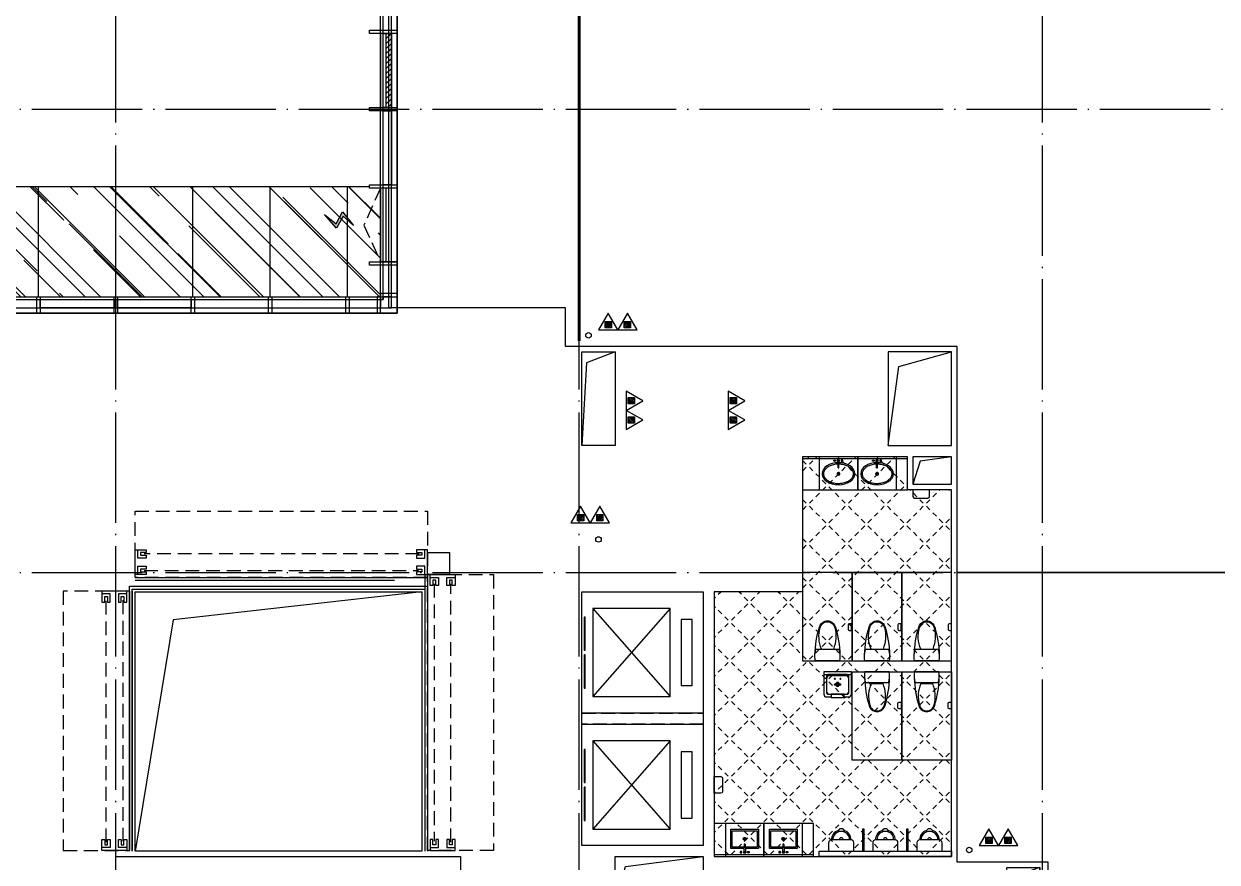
# Model space of a CAD drawing. Extents: x -292644 to 263613, y -713695 to 491457.
# Drawn here: x 15135 to 36764, y 70950 to 86146 of the extents above; entities that cross this region are included whole.
import ezdxf
from ezdxf.xclip import XClip

# ---------------------------------------------------------------- set-up
doc = ezdxf.new("R2010")
doc.units = 0
doc.header["$LTSCALE"] = 1000
doc.header["$MEASUREMENT"] = 0
for name, pattern in [('10#楼幕墙$0$DASH', [0.35, 0.25, -0.1]), ('104-10 轴网$0$DOTE', [2.4200000000000004, 2, -0.2, 0.02, -0.2]), ('X-104 8#10#平面_t3$0$109-34 轴网$0$L1$0$$AUDIT_BAD_LTYPE1', [0]), ('X-104 8#10#平面_t3$0$CACHE', [0.375, 0.25, -0.125]), ('X-104 8#10#平面_t3$0$DASH', [0.35, 0.25, -0.1])]:
    doc.linetypes.add(name, pattern=pattern)
doc.layers.get('0').update_dxf_attribs({"linetype": 'CONTINUOUS'})
doc.layers.get('Defpoints').update_dxf_attribs({"linetype": 'CONTINUOUS'})
for name, color, linetype in [('10#楼幕墙$0$04-电动窗', 1, 'CONTINUOUS'), ('10#楼幕墙$0$A-C_玻璃幕墙', 140, 'CONTINUOUS'), ('10#楼幕墙$0$A-TECH_结构', 21, 'CONTINUOUS'), ('104-10 轴网$0$A_AXIS-轴线', 36, '104-10 轴网$0$DOTE'), ('X-104 8#10#平面_t3$0$A-C_玻璃幕墙', 140, 'CONTINUOUS'), ('X-104 8#10#平面_t3$0$A-E_栏杆', 232, 'CONTINUOUS'), ('X-104 8#10#平面_t3$0$A-E_电梯', 171, 'CONTINUOUS'), ('X-104 8#10#平面_t3$0$A-FC', 242, 'X-104 8#10#平面_t3$0$CACHE'), ('X-104 8#10#平面_t3$0$A-I_卫-洁具', 241, 'CONTINUOUS'), ('X-104 8#10#平面_t3$0$A-O_分水线', 127, 'CONTINUOUS'), ('X-104 8#10#平面_t3$0$A-SUR_看线', 231, 'CONTINUOUS'), ('X-104 8#10#平面_t3$0$A-TECH_结构', 21, 'CONTINUOUS'), ('X-104 8#10#平面_t3$0$EH_玻璃', 156, 'CONTINUOUS'), ('X-104 8#10#平面_t3$0$水-消火栓', 41, 'CONTINUOUS')]:
    doc.layers.add(name, color=color, linetype=linetype)
doc.layers.add('X-104 8#10#平面_t3$0$000套内', color=226, linetype='CONTINUOUS', lineweight=30, plot=False)
doc.layers.add('X-104 8#10#平面_t3$0$04-不打印_辅助线', color=165, linetype='CONTINUOUS', plot=False)
doc.layers.get('X-104 8#10#平面_t3$0$A-O_分水线').off()

# ---------------------------------------------------------------- blocks, each defined once
blk = doc.blocks.new('104-10 轴网')
at = {"layer": '104-10 轴网$0$A_AXIS-轴线', "linetype": '104-10 轴网$0$DOTE'}
for p, q in [((16799.99999999992, -6500.000000000015), (16800.00000000021, 40100.00000000004)), ((25199.99999999992, -6500.000000000015), (25200.00000000021, 40100.00000000004)), ((33599.99999999995, -6500.000000000015), (33600.00000000021, 40100.00000000004)), ((-6500.000000000022, 25199.99999999999), (48500.00000000018, 25200.00000000004)), ((-6500.000000000022, 16799.99999999999), (48500.00000000018, 16800.00000000004))]:
    blk.add_line(p, q, dxfattribs=at)
blk = doc.blocks.new('A-电梯2222')
for p, q in [((-599.9999999888532, 1800.000000028485), (-599.9999999888532, 2000.000000028485)), ((-599.9999999888532, 2000.000000028485), (599.999999990192, 2000.000000027969)), ((599.999999990192, 2000.000000027969), (599.999999990192, 1800.000000028027)), ((599.999999990192, 1800.000000028027), (-599.9999999888532, 1800.000000028485)), ((-800.0000000021246, 200.0000000191649), (-800.0000000016589, 1600.000000013759)), ((-800.0000000016589, 1600.000000013759), (800.0000000027649, 1600.000000013068)), ((800.0000000027649, 1600.000000013068), (-800.0000000021246, 200.0000000191649)), ((800.0000000021828, 200.0000000184664), (-800.0000000016589, 1600.000000013759)), ((800.0000000027649, 1600.000000013068), (800.0000000021828, 200.0000000184664)), ((800.0000000021828, 200.0000000184664), (-800.0000000021246, 200.0000000191649))]:
    blk.add_line(p, q)
for points in [[(-1100, 0), (1100, 0), (1100, 2200.000000000007), (-1100, 2200.000000000007)], [(-643.3333333326736, 38.08112883746799), (-643.3333333326736, 58.97966308711329), (-43.33333333267365, 58.97966308711329), (-43.33333333267365, 38.08112883746799)], [(43.33333333273185, 38.0811288371915), (43.33333333273185, 58.97966308683681), (643.3333333327319, 58.97966308683681), (643.3333333327319, 38.0811288371915)]]:
    blk.add_lwpolyline(points, close=True)
blk = doc.blocks.new('X-104 8#10#平面_t3$0$jhat')
for p, q in [((-395, -250.0000000000582), (-395, 249.9999999999418)), ((-395, 249.9999999999418), (-44.99999999994179, 249.9999999999418)), ((-44.99999999994179, 249.9999999999418), (-44.99999999994179, 11.73657725605881)), ((-219.9999999999418, 32.25599999987753), (-219.9999999999418, 5.03999999986263)), ((-124.8214514199644, 8.000000000058208), (11.68149024352897, 14.3899337601033)), ((-124.8214514199644, 7.999999999941792), (-124.8214514199644, -8.000000000058208)), ((11.68149024352897, 14.3899337601033), (11.68149024352897, -14.3899337601033)), ((-225.0399999999208, -1.164153218269348e-10), (-253.7679999999236, -1.164153218269348e-10)), ((-219.9999999999418, -5.040000000095461), (-219.9999999999418, -32.76000000012573)), ((-186.7359999999171, -1.164153218269348e-10), (-214.9599999999045, -1.164153218269348e-10)), ((-124.8214514199644, -8.000000000058208), (11.68149024352897, -14.3899337601033)), ((-44.99999999994179, -12.38077738613356), (-44.99999999994179, -250.0000000000582)), ((-44.99999999994179, -250.0000000000582), (-395, -250.0000000000582))]:
    blk.add_line(p, q)
at = {"color": 8}
blk.add_lwpolyline([(-69.99999999994179, -11.06304409715813), (-69.99999999994179, -225.0000000000582), (-370, -225.0000000000582), (-370, 224.9999999999418), (-69.99999999994179, 224.9999999999418), (-69.99999999994179, 10.56628493819153)], dxfattribs=at)
at = {"ltscale": 1000, "const_width": 0.8399999999999999}
blk.add_lwpolyline([(-219.5799999999581, 0.1399999998975545, 0.9999999999999999), (-220.4199999999255, 0.1399999998975545, 0.9999999999999999)], format="xyb", close=True, dxfattribs=at)
for points in [[(7.191454842337407, 81.35012003820157), (30, 81.35012003820157), (30, 51.35012003820157), (7.191454842337407, 51.35012003820157)], [(11.68149024352897, -21.35012003820157), (30, -21.35012003820157), (30, 21.35012003820157), (11.68149024352897, 21.35012003820157)], [(7.191454842337407, -81.35012003820157), (30, -81.35012003820157), (30, -51.35012003820157), (7.191454842337407, -51.35012003820157)]]:
    blk.add_lwpolyline(points, close=True)
blk.add_circle((-219.9999999999418, -1.164153218269348e-10), 25.2)
at = {"layer": 'X-104 8#10#平面_t3$0$04-不打印_辅助线'}
blk.add_lwpolyline([(100.0000000001164, -350), (100.0000000000582, 350), (-499.9999999999418, 350), (-499.9999999998836, -350)], close=True, dxfattribs=at)
blk = doc.blocks.new('X-104 8#10#平面_t3$0$A-toilet-F2$0$A-toilet-F3$0$xb')
for p, q in [((-228.5999999991618, 152.3999999994412), (-228.6000000010245, 9.313225746154785e-10)), ((-228.6000000010245, 9.313225746154785e-10), (228.6000000010245, -9.313225746154785e-10)), ((177.7999999998137, 203.2000000000698), (-177.7999999993481, 203.1999999994878)), ((228.6000000010245, -9.313225746154785e-10), (228.6000000005588, 152.3999999997905))]:
    blk.add_line(p, q)
for centre, radius, start, end in [((-6.349999998696148, 209.549999998766), 171.56755229355, 106.6068803142738, 182.1210963969083), ((-6.349999998696148, 209.549999998766), 146.16755229355, 87.87890362284142, 182.1210963969083), ((9.313225746154785e-10, 342.8999999993248), 63.50000000000001, 1.07073087239469, 178.9292691276053), ((1.396983861923218e-09, 203.1999999987893), 38.1, 0, 180), ((6.350000001490116, 209.549999998766), 146.16755229355, 357.8789036030917, 92.12109637715858), ((6.350000001490116, 209.549999998766), 171.56755229355, 357.8789036030917, 73.39311968572625), ((-177.7999999993481, 152.3999999992084), 50.8, 90, 180), ((177.8000000002794, 152.3999999997905), 50.8, 0, 90)]:
    blk.add_arc(centre, radius, start, end)
blk = doc.blocks.new('X-104 8#10#平面_t3$0$10#核心筒')
at = {"layer": 'X-104 8#10#平面_t3$0$A-I_卫-洁具', "ltscale": 0.1}
for points in [[(27649.99997655326, 11650.00000787919), (29449.99997655326, 11650.00000787919), (29449.99997655326, 12250.00000787919), (27649.99997655326, 12250.00000787919)], [(30364.99997656236, 11749.99999999913), (30364.99997656236, 12149.99999999913), (30334.99997656236, 12149.99999999913), (30334.99997656236, 11749.99999999913), (30364.99997656236, 11749.99999999913), (30364.99997656236, 11749.99999999913)], [(31164.99997655315, 11749.99999999919), (31164.99997655315, 12149.99999999919), (31134.99997655315, 12149.99999999919), (31134.99997655315, 11749.99999999919), (31164.99997655315, 11749.99999999919), (31164.99997655315, 11749.99999999919)]]:
    blk.add_lwpolyline(points, close=True, dxfattribs=at)
blk.add_lwpolyline([(27649.99939044413, 11679.99977302144), (27649.99939044413, 11649.99977302144), (29449.99939044425, 11649.99977302132), (29449.99939044768, 11679.99977281538), (27649.99939044413, 11679.99977302144)], dxfattribs=at)
at = {"layer": 'X-104 8#10#平面_t3$0$A-SUR_看线', "linetype": 'X-104 8#10#平面_t3$0$109-34 轴网$0$L1$0$$AUDIT_BAD_LTYPE1'}
blk.add_lwpolyline([(31949.99997657158, 11650.00000787916), (29549.99997655303, 11650.00000787919), (29549.99997655303, 11750.00000000212), (31949.99997657156, 11750.00000782145), (31949.99998203337, 11650.00000787919)], dxfattribs=at)
at = {"layer": 'X-104 8#10#平面_t3$0$A-TECH_结构', "linetype": 'X-104 8#10#平面_t3$0$DASH'}
blk.add_lwpolyline([(25249.99997655326, 14250.00000788743), (27449.99997655327, 14250.00000788743), (27449.99997655327, 14049.99998604986), (25249.99997655326, 14049.99998604986)], close=True, dxfattribs=at)
at = {"layer": 'X-104 8#10#平面_t3$0$A-E_电梯', "xscale": -1, "rotation": 270}
for p in [(25249.99997655326, 15349.99998604986), (25249.99997655326, 12949.99998604986)]:
    blk.add_blockref('A-电梯2222', p, dxfattribs=at)
at = {"layer": 'X-104 8#10#平面_t3$0$A-I_卫-洁具', "ltscale": 0.1, "rotation": 270}
for p in [(28199.99997655326, 11750.00000787919), (28899.99997655326, 11750.00000787919)]:
    blk.add_blockref('X-104 8#10#平面_t3$0$jhat', p, dxfattribs=at)
at = {"layer": 'X-104 8#10#平面_t3$0$A-I_卫-洁具', "ltscale": 0.1}
for p in [(29949.99997657157, 11749.99999999907), (30749.99997657157, 11749.99999999907), (31549.99997657157, 11749.99999999907)]:
    blk.add_blockref('X-104 8#10#平面_t3$0$A-toilet-F2$0$A-toilet-F3$0$xb', p, dxfattribs=at)
blk = doc.blocks.new('X-104 8#10#平面_t3$0$meae')
for p, q in [((-215.039999999979, 0), (-243.7679999999818, 0)), ((-210, 5.039999999979045), (-210, 32.76000000000931)), ((-176.7359999999753, 0), (-204.9599999999627, 0)), ((-99.54815868195146, 8), (21.68149024352897, 14.3899337600451)), ((-99.54815868195146, -7.999999999941792), (-99.54815868195146, 8)), ((21.68149024352897, -14.3899337601033), (21.68149024352897, 14.3899337600451)), ((-210, -32.25599999999395), (-210, -5.039999999979045)), ((-99.54815868195146, -8.000000000058208), (21.68149024352897, -14.3899337601033))]:
    blk.add_line(p, q)
at = {"const_width": 0.8399999999999999}
blk.add_lwpolyline([(-209.5800000000163, -0.1400000000139698, -0.9999999999999999), (-210.4199999999837, -0.1400000000139698, -0.9999999999999999)], format="xyb", close=True, dxfattribs=at)
for points in [[(17.19145484233741, 81.35012003820157), (40, 81.35012003820157), (39.99999999994179, 51.35012003820157), (17.1914548422792, 51.35012003820157)], [(21.68149024352897, 21.35012003820157), (40, 21.35012003820157), (40, -21.35012003820157), (21.68149024352897, -21.35012003820157)], [(17.19145484233741, -81.35012003820157), (40, -81.35012003820157), (39.99999999994179, -51.35012003820157), (17.1914548422792, -51.35012003820157)]]:
    blk.add_lwpolyline(points, close=True)
blk.add_circle((-210, 0), 25.2)
blk.add_ellipse((-210, 0), major_axis=(0, -296.8388870928175), ratio=0.6737661697857759)
at = {"color": 8}
blk.add_open_spline([(-210, -271.838887092832), (-201.6286662275088, -271.838887092832), (-193.2556980797672, -270.8834744876949), (-176.5567826171755, -267.0318226981908), (-168.2292954665609, -264.1331208487391), (-151.7464247078751, -256.3412992825033), (-143.592075161112, -251.4461166422116), (-127.6688291439204, -239.6628589069005), (-119.9016611408442, -232.7743547918508), (-105.0053654383519, -217.100718463771), (-97.87740360945463, -208.3160983382841), (-84.50442564953119, -189.0367220979533), (-78.25994529254967, -178.5426552897552), (-66.86596525227651, -156.1005802754662), (-61.71665413689334, -144.1531549534993), (-52.68240508378949, -119.1104159536771), (-48.79751711455174, -106.0155586157343), (-42.41598126577446, -79.01830609660828), (-39.91934085072717, -65.11628590768669), (-36.39207964838715, -36.86706837144447), (-35.3614577781409, -22.5202054088586), (-34.79793056182098, 6.244822261855006), (-35.26502483320655, 20.66266644134885), (-37.68259151588427, 49.19399507466005), (-39.63306519814068, 63.30715293157846), (-44.95700291811954, 90.86129060061648), (-48.33046480413759, 104.3019146881416), (-56.39392556494568, 130.1611448710319), (-61.0838973345235, 142.5793309712317), (-71.62818411248736, 166.0733063118532), (-77.48238030000357, 177.1485642623738), (-90.15903716551838, 197.6798496269621), (-96.98112566315103, 207.1352148510632), (-111.3602107425686, 224.2113378457143), (-118.9163064261083, 231.8314545630128), (-134.510733252624, 245.1036245926516), (-142.547481424408, 250.7556368449004), (-158.868371842138, 260.0530890176306), (-167.1509793659789, 263.6999722997425), (-183.7976203592261, 269.0257272459567), (-192.162095878215, 270.7072330619558), (-208.8995512870024, 272.153067119536), (-217.2755150526064, 271.9185741905239), (-234.0031495776493, 269.526916392555), (-242.3573442720808, 267.3679324407713), (-258.9526960913208, 261.0731867576833), (-267.1936322519905, 256.9349128940958), (-283.3781850557425, 246.65468100406), (-291.3201072766096, 240.5117016318836), (-306.6623222918133, 226.2813428560039), (-314.0611830068519, 218.1942343084957), (-328.0653621423407, 200.2301868745126), (-334.6699371464783, 190.353927289194), (-346.859358667396, 169.044026111078), (-352.4439172392595, 157.6110181525), (-362.4072642970132, 133.476927122334), (-366.7859668953461, 120.7763437553076), (-374.1964356524404, 94.43610308453208), (-377.2281845823745, 80.79684587812517), (-381.8495765395346, 52.93462008907227), (-383.4392193020904, 38.71199739631265), (-385.1273327118251, 10.0537408667733), (-385.225804392132, -4.381569712015335), (-383.9285565786413, -33.08909023553133), (-382.5328362500295, -47.36097819061251), (-378.2902226594742, -75.36972922243876), (-375.4433290168527, -89.10625087702647), (-368.3874579074909, -115.6863969620317), (-364.1784936326439, -128.529630749661), (-354.5335200406262, -152.9902308470919), (-349.097582319926, -164.6071133053629), (-337.1786070214584, -186.3198765731067), (-330.6958189697471, -196.415140855941), (-316.9037533847149, -214.843760280055), (-309.5951420506462, -223.1764269854757), (-294.4000191528467, -237.9131964488188), (-286.5148495539906, -244.3169298697612), (-270.41386736813, -255.1213227973203), (-262.1997869724291, -259.5227866767091), (-245.6385630253353, -266.3373192788567), (-237.2919559226721, -268.7527736420161), (-222.6272707111784, -271.2949484957498), (-216.3134306632564, -271.838887092832), (-210, -271.838887092832)], degree=3, knots=[0, 0, 0, 0, 0.1541728099079682, 0.1541728099079682, 0.3083456198159364, 0.3083456198159364, 0.4625184297239047, 0.4625184297239047, 0.6166912396318729, 0.6166912396318729, 0.7708640495398411, 0.7708640495398411, 0.9250368594478093, 0.9250368594478093, 1.079209669355778, 1.079209669355778, 1.233382479263746, 1.233382479263746, 1.387555289171714, 1.387555289171714, 1.541728099079682, 1.541728099079682, 1.69590090898765, 1.69590090898765, 1.850073718895619, 1.850073718895619, 2.004246528803587, 2.004246528803587, 2.158419338711555, 2.158419338711555, 2.312592148619523, 2.312592148619523, 2.466764958527492, 2.466764958527492, 2.62093776843546, 2.62093776843546, 2.775110578343428, 2.775110578343428, 2.929283388251396, 2.929283388251396, 3.083456198159364, 3.083456198159364, 3.237629008067333, 3.237629008067333, 3.391801817975301, 3.391801817975301, 3.545974627883269, 3.545974627883269, 3.700147437791237, 3.700147437791237, 3.854320247699206, 3.854320247699206, 4.008493057607174, 4.008493057607174, 4.162665867515142, 4.162665867515142, 4.31683867742311, 4.31683867742311, 4.471011487331078, 4.471011487331078, 4.625184297239047, 4.625184297239047, 4.779357107147015, 4.779357107147015, 4.933529917054983, 4.933529917054983, 5.087702726962951, 5.087702726962951, 5.24187553687092, 5.24187553687092, 5.396048346778888, 5.396048346778888, 5.550221156686856, 5.550221156686856, 5.704393966594824, 5.704393966594824, 5.858566776502792, 5.858566776502792, 6.012739586410761, 6.012739586410761, 6.166912396318729, 6.166912396318729, 6.283185307179586, 6.283185307179586, 6.283185307179586, 6.283185307179586], dxfattribs=at)
at = {"layer": 'X-104 8#10#平面_t3$0$04-不打印_辅助线'}
blk.add_lwpolyline([(-499.9999999998836, -349.9999999999418), (-499.9999999998836, 350.0000000000582), (100.0000000001164, 350.0000000000582), (100.0000000001164, -349.9999999999418)], close=True, dxfattribs=at)
blk = doc.blocks.new('X-104 8#10#平面_t3$0$A-toilet-F2$0$A-toilet-F3$0$$plan$00000388')
for p, q in [((0, -220.78125), (0, 220.78125)), ((-211.7636100000016, 107.6506163835302), (-211.7636100000016, -107.6506388835276)), ((-202.5, -209.53125), (-202.5, 209.53125))]:
    blk.add_line(p, q)
blk.add_lwpolyline([(-202.4999999999999, -209.5312499999999), (-151.5815775000015, -220.9312574999972), (-102.2263650000007, -226.3893074999992), (-50.17650749999908, -226.3893074999992), (8.526512829121202e-14, -220.7812499999999)])
for centre, radius, start, end in [((-70.50223739520334, -1596.893304158019), 1822.905267548176, 91.22236801686525, 107.2477400730136), ((-76.17188249999913, -236.25), 463.3354349999999, 97.73994600000086, 105.8219819999994), ((-76.17188249999913, -236.25), 463.3354349999999, 80.5376779999934, 97.73994600000086), ((-595.175017904075, 0), 128.7061108459815, 159.5476091936029, 200.4523908063857), ((-562.4982811024126, -12.18639293920603), 163.5812782416205, 107.2477400730136, 159.5476091936029), ((-580.3665348804823, -1.124999869261956e-05), 128.7061108459815, 136.8542646013629, 223.1457353986371), ((-555.5449209055997, -23.26485846064998), 162.7261878014058, 104.7785650587778, 136.8542646013629), ((-443.4417002224786, -448.2021481943076), 602.2018211347165, 67.37374387746667, 104.7785650587778), ((-562.4982811024126, 12.18639293920603), 163.5812782416205, 200.4523908063857, 252.7522599269864), ((-555.5449209055997, 23.26483596065259), 162.7261878014058, 223.1457353986371, 255.2214349412222), ((-70.50223739520334, 1596.893304158019), 1822.905267548176, 252.7522599269864, 268.7776319831348), ((-443.4417002224786, 448.2021256943101), 602.2018211347165, 255.2214349412222, 292.6262561225334)]:
    blk.add_arc(centre, radius, start, end)
blk = doc.blocks.new('X-104 8#10#平面_t3$0$hgfasg')
at = {"layer": 'X-104 8#10#平面_t3$0$04-不打印_辅助线'}
blk.add_lwpolyline([(-450, 1599.999999999709), (450, 1599.999999999651), (450, -3.492459654808044e-10), (-450, -2.91038304567337e-10)], close=True, dxfattribs=at)
at = {"rotation": 270}
blk.add_blockref('X-104 8#10#平面_t3$0$A-toilet-F2$0$A-toilet-F3$0$$plan$00000388', (0, 0), dxfattribs=at)
blk = doc.blocks.new('X-104 8#10#平面_t3$0$hgfd')
at = {"color": 8}
for p, q in [((-38.49999971458601, 228.000000048185), (38.50000028541399, 227.9999999518077)), ((3.335953806526959e-07, 266.5000000000036), (2.372253220528364e-07, 189.5000000000036))]:
    blk.add_line(p, q, dxfattribs=at)
for points in [[(250, -3.504792402964085e-07), (-249.9999999999927, 3.504792402964085e-07), (-249.9999994917889, 406.0000003504792, -0.4142135623732199), (-199.9999994292011, 456.0000002878987), (-119.9999994292084, 456.0000001877597), (-119.9999994166865, 466.000000187767), (120.0000005833208, 465.9999998122548), (120.0000005708062, 455.9999998122548), (200.000000570777, 455.9999997121158, -0.414213562372991), (250.0000005081893, 405.9999996495353)], [(175.000000062566, 49.99999974339516), (-174.9999999374049, 50.00000025659756, -0.4142135623730927), (-199.9999999061183, 75.00000028789145), (-199.9999995230974, 381.0000002878987, -0.414213562373095), (-174.9999994917962, 406.0000002565976), (175.0000005082111, 405.9999997434024, -0.4142135623731322), (200.0000004769245, 380.9999997121085), (200.0000000938744, 74.99999971210127, -0.4142135623730573)], [(250, -3.504792402964085e-07), (-249.9999999999927, 3.504792402964085e-07), (-249.9999999686988, 25.00000035048652, -0.4142135623730971), (-224.9999999373977, 50.00000031918535), (225.0000000625878, 49.99999968082193, -0.4142135623730932), (250.0000000313012, 24.99999964952804)]]:
    blk.add_lwpolyline(points, format="xyb", close=True)
blk.add_lwpolyline([(120.0000005708062, 455.9999998122548), (200.000000570777, 455.9999997121158, -0.414213562373095), (250.0000005081893, 405.9999996495353), (250, -3.504792402964085e-07), (-249.9999999999927, 3.504792402964085e-07), (-249.9999994917889, 406.0000003504792, -0.4142135623730929), (-199.9999994292011, 456.0000002878987), (-119.9999994292084, 456.0000001877597)], format="xyb")
blk.add_lwpolyline([(120.0000005082184, 405.9999998122476), (-119.9999994917889, 406.0000001877524), (-119.9999994166865, 466.000000187767), (120.0000005833208, 465.9999998122548)], close=True)
blk.add_lwpolyline([(150.0000000876389, 69.99999977469633), (-149.9999999123756, 70.00000022531094, -0.4142135623730976), (-199.9999998497879, 120.0000002878915), (-199.9999995543913, 356.0000002878842, -0.414213562373095), (-149.9999994918035, 406.0000002253037), (150.0000005081965, 405.9999997746963, -0.414213562373095), (200.0000004456087, 355.9999997121085), (200.0000001502194, 119.9999997121231, -0.4142135623731096)], format="xyb", close=True, dxfattribs=at)
for centre, radius in [((-49.99999971457146, 228.0000000625914), 10), ((2.854139893315732e-07, 228.0000000000036), 35), ((50.00000028542127, 227.9999999374159), 10), ((-49.99999983975431, 128.0000000625841), 10), ((50.00000016025297, 127.9999999374159), 10)]:
    blk.add_circle(centre, radius)
blk.add_circle((2.854139893315732e-07, 228.0000000000036), 25, dxfattribs=at)
blk = doc.blocks.new('X-104 8#10#平面_t3$0$卫生间')
at = {"layer": 'X-104 8#10#平面_t3$0$A-I_卫-洁具', "ltscale": 0.1}
blk.add_lwpolyline([(29249.99997658384, 18300.0000078821), (31149.99997658456, 18300.00000788411), (31149.99997658456, 18900.00000788411), (29249.99997658384, 18900.0000078821)], close=True, dxfattribs=at)
blk.add_lwpolyline([(29249.9999765839, 18900.00000788417), (29249.9999765839, 18870.00000788417), (31149.99997652085, 18870.00000788397), (31149.99997652428, 18900.00000788411)], dxfattribs=at)
for points in [[(31549.99997658755, 18300.00000787908), (31249.99997658755, 18300.00000787908), (31249.99997658755, 18180.00000787896, 0.414213562373095), (31279.99997658755, 18150.00000787896), (31519.99997658755, 18150.00000787896, 0.414213562373095), (31549.99997658755, 18180.00000787896)], [(27649.9999765533, 12800.00000788734), (27649.9999765533, 13100.00000788734), (27769.99997655342, 13100.00000788734, -0.414213562373095), (27799.99997655342, 13070.00000788734), (27799.99997655342, 12830.00000788734, -0.414213562373095), (27769.99997655342, 12800.00000788734)]]:
    blk.add_lwpolyline(points, format="xyb", close=True, dxfattribs=at)
at = {"layer": 'X-104 8#10#平面_t3$0$A-I_卫-洁具'}
for points in [[(30074.99997657166, 15851.95678070415), (30074.99997657168, 15771.95678070415, 0.4142135623730523), (30094.99997657168, 15751.95678070415), (30134.99997657171, 15751.95678070415), (30134.99997657169, 15871.95678070415), (30094.99997657166, 15871.95678070415, 0.4142135623731306)], [(30974.99997657155, 15851.95678070412), (30974.99997657156, 15771.95678070412, 0.4142135623730523), (30994.99997657156, 15751.95678070412), (31034.99997657159, 15751.95678070412), (31034.99997657158, 15871.95678070412), (30994.99997657155, 15871.95678070412, 0.4142135623731306)], [(31889.99997657165, 15851.95678070426), (31889.99997657166, 15771.95678070426, 0.4142135623730523), (31909.99997657166, 15751.95678070426), (31949.99997657169, 15751.95678070426), (31949.99997657168, 15871.95678070426), (31909.99997657165, 15871.95678070426, 0.4142135623731306)], [(30974.99997657155, 14348.04323506608), (30974.99997657156, 14428.04323506608, -0.4142135623730523), (30994.99997657156, 14448.04323506608), (31034.99997657159, 14448.04323506608), (31034.99997657158, 14328.04323506608), (30994.99997657155, 14328.04323506608, -0.4142135623731306)], [(31889.99997657163, 14348.04323506594), (31889.99997657166, 14428.04323506594, -0.4142135623730523), (31909.99997657166, 14448.04323506594), (31949.99997657169, 14448.04323506594), (31949.99997657166, 14328.04323506594), (31909.99997657163, 14328.04323506594, -0.4142135623731306)]]:
    blk.add_lwpolyline(points, format="xyb", close=True, dxfattribs=at)
at = {"layer": 'X-104 8#10#平面_t3$0$A-I_卫-洁具', "ltscale": 0.1, "xscale": -1}
for name, p, rotation in [('X-104 8#10#平面_t3$0$meae', (29899.9999765845, 18800.00000788434), 270), ('X-104 8#10#平面_t3$0$meae', (30599.9999765845, 18800.00000788411), 270), ('X-104 8#10#平面_t3$0$hgfd', (29884.99997657168, 15000.00000755693), 180)]:
    blk.add_blockref(name, p, dxfattribs=dict(at, rotation=rotation))
for p in [(29699.99997657168, 15200.000007897), (30599.99997657168, 15200.00000788565), (31499.99997657168, 15200.00000788539)]:
    blk.add_blockref('X-104 8#10#平面_t3$0$hgfasg', p, dxfattribs=at)
at = {"layer": 'X-104 8#10#平面_t3$0$A-I_卫-洁具', "ltscale": 0.1, "rotation": 180}
for p in [(30599.99997657168, 15000.00000789596), (31499.99997657168, 15000.00000788481)]:
    blk.add_blockref('X-104 8#10#平面_t3$0$hgfasg', p, dxfattribs=at)
blk = doc.blocks.new('X-104 8#10#平面_t3$0$dfsdgf')
at = {"layer": 'X-104 8#10#平面_t3$0$A-E_栏杆'}
for points in [[(249.9999999999673, -5049.999978165768), (249.9999999969223, -250.0000139501353), (5649.99999998985, -250.0000279002707), (5649.999999992895, -5049.999992115903)], [(299.9999999999673, -5049.999978165768), (299.9999999969514, -300.0000139501353), (5599.99999998985, -300.0000279002707), (5599.999999992895, -5049.999992115903)]]:
    blk.add_lwpolyline(points, dxfattribs=at)
blk = doc.blocks.new('X-104 8#10#平面_t3$0$uyrii7ur')
at = {"layer": 'X-104 8#10#平面_t3$0$A-TECH_结构', "linetype": 'X-104 8#10#平面_t3$0$109-34 轴网$0$L1$0$$AUDIT_BAD_LTYPE1'}
for points in [[(25249.99997658582, 20800.00000749383), (25850.00000000499, 20800.00000749383), (25850.00000000499, 19100.00000788411), (25249.99997658582, 19100.00000788411)], [(30800.00000000291, 19100.00000788414), (31949.9999765715, 19100.00000788414), (31949.9999765715, 20800.00000749389), (30800.00000000291, 20800.00000749389)], [(31249.99997658737, 18400.00000787905), (31949.99997657165, 18400.00000787905), (31949.99997657165, 18900.00000788405), (31249.99997658737, 18900.00000788405)], [(27449.9999765532, 10750.00000788458), (25849.99997655327, 10750.00000788458), (25849.99997655327, 11650.00000788731), (27449.9999765532, 11650.00000788731)], [(33549.99322787844, 10199.99893631577), (32949.99995488752, 10199.99893631577), (32949.99995488752, 11450.00000787922), (33549.99322787844, 11450.00000787922)], [(33549.99997317628, 8750.000027945673), (32949.99995863647, 8750.000027945673), (32949.99995863647, 9999.998936315766), (33549.99997317628, 9999.998936315766)], [(21649.99999999856, 7650.000007879251), (23149.99999999696, 7650.000007879251), (23149.99999999689, 8350.000000000058), (21649.99999999849, 8350.000000000058)]]:
    blk.add_lwpolyline(points, close=True, dxfattribs=at)
for points in [[(25850.00000000498, 20800.00000749383), (25335.49703044849, 20603.45774340531), (25249.99997658582, 19100.00000788411)], [(25849.99997655327, 10750.00000788458), (26036.99999999987, 11473.7839677821), (27449.99997655326, 11650.00000788731)], [(33549.99322787844, 10199.99893631577), (33549.99322787844, 11450.00000787998), (33078.99492861191, 11290.86848105729), (32949.99325937161, 10199.99893631577), (33549.99322787844, 10199.99893631577)], [(23149.99999999686, 8350.000000000058), (21746.26625576583, 8243.715887878352), (21649.99999999856, 7650.000007879251)]]:
    blk.add_lwpolyline(points, dxfattribs=at)
at = {"layer": 'X-104 8#10#平面_t3$0$A-TECH_结构'}
for points in [[(30800.00000000274, 19100.00000788414), (30994.87325166486, 20538.04205661503), (31949.9999765715, 20800.00000749389)], [(31949.99997657165, 18900.00000788405), (31380.60406085144, 18817.14181262002), (31249.99997658737, 18400.00000787905)]]:
    blk.add_lwpolyline(points, dxfattribs=at)
for points in [[(17550.00009050622, 10050.00004004798), (17550.00004707376, 8750.000050116389), (17000.00000339406, 8750.000029312563), (17181.19745823395, 9940.41740318312)], [(17550.00006878999, 8750.000036196201), (17000.00000000306, 8750.000011481054), (17000.00000000306, 10049.99993964267), (17550.00006878999, 10049.99996435782)], [(33549.99997317628, 9999.998936315766), (33549.99997317628, 8750.000027945673), (32949.99995462794, 8749.999959031004), (33137.91965881834, 9881.415826070122)]]:
    blk.add_lwpolyline(points, close=True, dxfattribs=at)
blk = doc.blocks.new('X-104 8#10#平面_t3$0$rhyseuyi')
at = {"layer": 'X-104 8#10#平面_t3$0$04-不打印_辅助线', "linetype": 'X-104 8#10#平面_t3$0$109-34 轴网$0$L1$0$$AUDIT_BAD_LTYPE1'}
h = blk.add_hatch(dxfattribs=at)
h.set_pattern_fill('虚线方格', color=256, scale=500, angle=45)
h.set_pattern_definition([(45, (28.28427124745212, 28.2842712474619), (-353.5533905932737, 353.5533905932738), [90, -75, 90, -75, 90, -80]), (135, (325.2691193458159, 381.8376618407356), (-353.5533905932738, -353.5533905932737), [90, -75, 90, -75, 90, -80])])
h.paths.add_polyline_path([(31949.99997657153, 71050.00000787932), (31949.99997657153, 77700.00000787919), (31149.99997658451, 77700.00000787919), (31149.99997652424, 78300.00000788426), (29249.99997658399, 78300.00000788436), (29249.99997657162, 75849.99999999994), (27649.9999765532, 75849.99998604551), (27649.99939044408, 71049.99977302155)])
at = {"layer": 'X-104 8#10#平面_t3$0$A-TECH_结构', "linetype": 'X-104 8#10#平面_t3$0$109-34 轴网$0$L1$0$$AUDIT_BAD_LTYPE1'}
blk.add_lwpolyline([(-500, 64499.99998456433), (-500, 54700.00000000009), (17300, 54700.00000000009), (17300, 56100.00000000009), (28500, 56100.00000000009), (28500, 63100.00000000009), (34100, 63100.00000000009), (34100, 64500.00000000009), (45299.99999999999, 64500.00000000009), (45299.99999999999, 75700.00000000009), (46699.99999999999, 75700.00000000009), (46699.99999999999, 96300.00000000009), (33100, 96300.00000000009), (33100, 93500.00000000009), (21900, 93500.00000000009), (21900, 80900.00000000009), (14900.00000000029, 80900.00000000009), (14900.00000000419, 76699.99998604327), (8900.000000004307, 76699.99998604327), (8900.000000000407, 79500.0000000001), (-3300, 79500.00000000009), (-3300, 64499.9999985063)], close=True, dxfattribs=at)
blk.add_lwpolyline([(31949.99997657153, 71050.00000787932), (31949.99997657153, 77700.00000787919), (31149.99997658451, 77700.00000787919), (31149.99997652424, 78300.00000788426), (29249.99997658399, 78300.00000788436), (29249.99997657162, 75849.99999999994), (27649.9999765532, 75849.99998604551), (27649.99939044408, 71049.99977302155), (31949.99997657153, 71050.00000787932)], dxfattribs=at)
at = {"layer": 'X-104 8#10#平面_t3$0$A-TECH_结构'}
blk.add_lwpolyline([(17149.99999999971, 75850.00000000016), (22349.99999999264, 75849.99998605002), (22349.99999999293, 71150.00000788418), (17150, 71150.00002183432)], close=True, dxfattribs=at)
blk.add_lwpolyline([(22349.99999999264, 75849.99998605002), (17840.37583562863, 75344.29336001306), (17150, 71150.00002183432)], dxfattribs=at)
blk = doc.blocks.new('10#楼幕墙$0$ii')
blk.add_lwpolyline([(-1339.999257087533, -5.379672802519053e-05), (0.0007429124671034515, -5.379672802519053e-05), (0.0007429124671034515, -150.000053796728), (-1339.999257087533, -150.000053796728)], close=True)
blk = doc.blocks.new('10#楼幕墙$0$$WINLIB2D$00000039')
at = {"color": 0}
for points in [[(-0.4999999999983409, 0.5000000000445652), (-0.4999999999999964, -0.4999999999999716)], [(0.5000000000016591, 0.4999999999536158), (-0.4999999999983409, 0.5000000000445652)], [(0.4999999999983338, -0.5000000000463842), (0.4999999999999609, 0.4999999999999432)], [(-0.499999999999428, 0.1666666667124446), (0.500000000000572, 0.1666666666205998)], [(-0.3838834764901549, -0.166666666632409), (-0.4479860405916831, 0.1666666667079113)], [(-0.3158924398378069, -0.166666666637866), (-0.3799950039392748, 0.1666666667006353)], [(-0.2479014031851996, -0.166666666645142), (-0.3120039672867243, 0.1666666666951784)], [(-0.1799103665328481, -0.1666666666505989), (-0.2440129306343159, 0.1666666666887977)], [(-0.1119193298802692, -0.1666666666569512), (-0.1760218939817904, 0.1666666666824455)], [(-0.04392829322788927, -0.1666666666633319), (-0.1080308573293216, 0.1666666666760648)], [(0.02406274342471804, -0.1666666666696841), (-0.04003982067680312, 0.1666666666697125)], [(0.09205378007703402, -0.1666666666751411), (0.02795121597557682, 0.1666666666642556)], [(0.1600448167296129, -0.1666666666815217), (0.0959422526280953, 0.1666666666578749)], [(0.2280358533819644, -0.166666666687874), (0.163933289280525, 0.1666666666505989)], [(0.2960268900345753, -0.1666666666942547), (0.231924325933047, 0.1666666666460657)], [(0.3640179266869801, -0.1666666667006069), (0.2999153625854838, 0.166666666639685)], [(0.4320089633395341, -0.1666666667060639), (0.3679063992380058, 0.166666666632409)], [(0.4999999999916831, -0.1666666667115209), (0.4358974358904746, 0.1666666666260568)], [(-0.4518745131427302, -0.1666666666260284), (-0.5000000000072298, 0.08358586507802102)], [(-0.500000000000572, -0.1666666666214951), (0.499999999999428, -0.1666666667124446)], [(0.4999999999983338, -0.5000000000463842), (-0.5000000000016662, -0.4999999999554348)]]:
    blk.add_lwpolyline(points, dxfattribs=at)
blk = doc.blocks.new('10#楼幕墙$0$A$C13E80662')
for points in [[(150.0005130732898, 150.2641038001748), (150.0005130732898, 200.2641038001238), (0.0005130732897669077, 200.2641038001238), (0.0005130732897669077, 0.2641038001238485), (150.0005130732898, 0.2641038001238485)], [(150.0005130732898, 0.2641038001747802), (200.0005130733043, 0.2641038001747802), (200.0005130733043, 150.2641038001748), (150.0005130732898, 150.2641038001748)]]:
    blk.add_lwpolyline(points)
blk = doc.blocks.new('10#楼幕墙$0$$TCHSYS$WIN2D')
for p, q in [((-0.5, 0.5), (0.5, 0.5)), ((-0.5, 0.5), (-0.4999999999999999, -0.5)), ((0.5, 0.5), (0.4999999999999998, -0.5)), ((0.5, 0.1666666666666666), (-0.5, 0.1666666666666666)), ((0.5, -0.1666666666666667), (-0.5, -0.1666666666666667)), ((-0.4999999999999999, -0.5), (0.5, -0.5))]:
    blk.add_line(p, q)
blk = doc.blocks.new('10#楼幕墙$0$开启扇')
at = {"layer": '10#楼幕墙$0$04-电动窗'}
h = blk.add_hatch(color=1, dxfattribs=at)
h.dxf.hatch_style = 1
h.paths.add_polyline_path([(680.5562354524154, 539.9632903847669), (509.7987490945379, 728.6290481947071), (726.3024437201093, 845.9672921814199), (478.2154791858056, 1065.595502953947), (646.9190324007068, 855.8806169162563), (430.4153377751354, 738.5423729295435)])
at = {"linetype": '10#楼幕墙$0$DASH'}
blk.add_lwpolyline([(0, 49.99999999714782), (670, 349.9999999971478), (1340, 49.99999999714782)], dxfattribs=at)
at = {"layer": '10#楼幕墙$0$04-电动窗', "color": 1}
blk.add_lwpolyline([(680.5562354524154, 539.9632903847669), (509.7987490945379, 728.6290481947071), (726.3024437201093, 845.9672921814199), (478.2154791858056, 1065.595502953947), (646.9190324007068, 855.8806169162563), (430.4153377751354, 738.5423729295435), (680.5562354524154, 539.9632903847669)], close=True, dxfattribs=at)
at = {"xscale": -1340, "yscale": 300, "zscale": 1340, "rotation": 180}
blk.add_blockref('10#楼幕墙$0$$TCHSYS$WIN2D', (670, -100), dxfattribs=at)
blk = doc.blocks.new('10#楼幕墙')
at = {"layer": '10#楼幕墙$0$A-C_玻璃幕墙'}
for points in [[(45600.00000000006, 64200.00000000003), (34400.00000000006, 64200.00000000003), (34400.00000000006, 62800.00000000003), (28800.00000000006, 62800.00000000003), (28800.00000000006, 55800.00000000001), (17600.00000000006, 55800.00000000001), (17600.00000000006, 54400.00000000001), (-799.9999999999418, 54400.00000000001), (-799.9999999999418, 64200.00000000003), (-3599.999999999942, 64200.00000000003), (-3599.999999999942, 79800.00000000003), (9200.000000000058, 79800.00000000003), (9200.000000000058, 77000.00000000003), (14600.00000000006, 77000.00000000003), (14600.00000000006, 81200.00000000003), (21600.00000000006, 81200.00000000003), (21600.00000000006, 93800.00000000003), (32800.00000000006, 93800.00000000003), (32800.00000000006, 96600.00000000003), (47000.00000000006, 96600.00000000003), (47000.00000000006, 75400.00000000003), (45600.00000000006, 75400.00000000003)], [(45550.00000000006, 64250.00000000003), (34350.00000000006, 64250.00000000003), (34350.00000000006, 62850.00000000003), (28750.00000000006, 62850.00000000003), (28750.00000000006, 55850.00000000001), (17550.00000000006, 55850.00000000001), (17550.00000000006, 54450.00000000001), (-749.9999999999418, 54450.00000000001), (-749.9999999999418, 64250.00000000003), (-3549.999999999942, 64250.00000000003), (-3549.999999999942, 79750.00000000003), (9150.000000000058, 79750.00000000003), (9150.000000000058, 76950.00000000003), (14650.00000000006, 76950.00000000003), (14650.00000000006, 81150.00000000003), (21650.00000000006, 81150.00000000003), (21650.00000000006, 93750.00000000003), (32850.00000000006, 93750.00000000003), (32850.00000000006, 96550.00000000003), (46950.00000000006, 96550.00000000003), (46950.00000000006, 75450.00000000003), (45550.00000000006, 75450.00000000003)], [(45400.00000000006, 64400.00000000003), (34200.00000000006, 64400.00000000003), (34200.00000000006, 63000.00000000003), (28600.00000000006, 63000.00000000003), (28600.00000000006, 56000.00000000001), (17400.00000000006, 56000.00000000001), (17400.00000000006, 54600.00000000001), (-599.9999999999418, 54600.00000000001), (-599.9999999999418, 64400.00000000003), (-3399.999999999942, 64400.00000000003), (-3399.999999999942, 79600.00000000003), (9000.000000000058, 79600.00000000003), (9000.000000000058, 76800.00000000003), (14800.00000000006, 76800.00000000003), (14800.00000000006, 81000.00000000003), (21800.00000000006, 81000.00000000003), (21800.00000000006, 93600.00000000003), (33000.00000000006, 93600.00000000003), (33000.00000000006, 96400.00000000003), (46800.00000000006, 96400.00000000003), (46800.00000000006, 75600.00000000003), (45400.00000000006, 75600.00000000003)], [(21900.00000000262, 86029.99998604335), (21900.00000000262, 85969.99998604335), (21400.00000000233, 85969.99998604253), (21400.00000000233, 86029.99998604253)], [(21900.00000000262, 84629.99998604335), (21900.00000000262, 84569.99998604335), (21400.00000000233, 84569.99998604253), (21400.00000000233, 84629.99998604253)], [(21900.00000000262, 83229.99998604335), (21900.00000000262, 83169.99998604335), (21400.00000000227, 83169.99998604247), (21400.00000000227, 83229.99998604247)], [(21900.00000000262, 81829.99998604335), (21900.00000000262, 81769.99998604335), (21400.00000000227, 81769.99998604241), (21400.00000000227, 81829.99998604241)], [(15430.00000000425, 80899.99998603974), (15370.00000000425, 80899.99998603974), (15370.00000000425, 81199.99998604055), (15430.00000000425, 81199.99998604055)], [(16830.00000000425, 80899.99998603956), (16770.00000000425, 80899.99998603956), (16770.00000000425, 81199.99998604038), (16830.00000000425, 81199.99998604038)], [(18230.00000000425, 80899.99998603956), (18170.00000000425, 80899.99998603956), (18170.00000000425, 81199.99998604038), (18230.00000000425, 81199.99998604038)], [(19630.00000000425, 80899.99998603974), (19570.00000000425, 80899.99998603974), (19570.00000000425, 81199.99998604055), (19630.00000000425, 81199.99998604055)], [(21030.00000000425, 80899.99998603974), (20970.00000000425, 80899.99998603974), (20970.00000000425, 81199.99998604055), (21030.00000000425, 81199.99998604055)], [(21600.00000000007, 81200.00000000003), (21540.00000000004, 81200), (21540.00000000007, 80900), (21600.00000000007, 80899.99999999997)], [(21600.00000000004, 81260.00000000006), (21600.00000000007, 81200.00000000003), (21900.00000000007, 81200.00000000006), (21900.00000000007, 81260.00000000006)]]:
    blk.add_lwpolyline(points, close=True, dxfattribs=at)
at = {"layer": '10#楼幕墙$0$A-TECH_结构'}
blk.add_lwpolyline([(45300.00000000006, 64500.00000000003), (34100.00000000006, 64500.00000000003), (34100.00000000006, 63100.00000000003), (28500.00000000006, 63100.00000000003), (28500.00000000006, 56100.00000000001), (17300.00000000006, 56100.00000000001), (17300.00000000006, 54700.00000000001), (-499.9999999999418, 54700.00000000001), (-499.9999999999418, 64500.00000000003), (-3299.999999999942, 64500.00000000003), (-3299.999999999942, 79500.00000000003), (8900.000000000058, 79500.00000000003), (8900.000000000058, 76700.00000000003), (14900.00000000006, 76700.00000000003), (14900.00000000006, 80900.00000000003), (21900.00000000006, 80900.00000000003), (21900.00000000006, 93500.00000000003), (33100.00000000006, 93500.00000000003), (33100.00000000006, 96300.00000000003), (46700.00000000006, 96300.00000000003), (46700.00000000006, 75700.00000000003), (45300.00000000006, 75700.00000000003)], close=True, dxfattribs=at)
at = {"layer": '10#楼幕墙$0$A-C_玻璃幕墙', "rotation": 90}
for name, p in [('10#楼幕墙$0$ii', (21650.00000000413, 85969.99998604335)), ('10#楼幕墙$0$ii', (21650.00000000413, 84569.99998604335)), ('10#楼幕墙$0$A$C13E80662', (21800.26410380018, 80999.99948692674))]:
    blk.add_blockref(name, p, dxfattribs=at)
at = {"layer": '10#楼幕墙$0$A-C_玻璃幕墙', "xscale": -1, "rotation": 90}
blk.add_blockref('10#楼幕墙$0$开启扇', (21650.0000000145, 83169.99998604241), dxfattribs=at)
at = {"layer": '10#楼幕墙$0$A-C_玻璃幕墙'}
for p in [(16769.99925709056, 81150.00003984003), (18169.99925709056, 81150.00003984003)]:
    blk.add_blockref('10#楼幕墙$0$ii', p, dxfattribs=at)
at = {"layer": 'Defpoints', "color": 2, "xscale": 1340, "yscale": 300.0000000000001, "zscale": -1340, "rotation": 90}
blk.add_blockref('10#楼幕墙$0$$WINLIB2D$00000039', (21750.00022429303, 85299.99998604335), dxfattribs=at)
blk = doc.blocks.new('*U3173')
at = {"layer": 'X-104 8#10#平面_t3$0$A-E_栏杆'}
for points in [[(-5299.999999989996, 50), (0, 50)], [(-5299.999999989996, 0), (-599.9999999950014, 0)]]:
    blk.add_lwpolyline(points, dxfattribs=at)
at = {"layer": 'X-104 8#10#平面_t3$0$A-FC'}
for p, q in [((-150.1205822191259, 475.0000000123109), (-5135.222420518556, 474.9995015044406)), ((-5135.222420518556, 173.9195319662686), (-164.7775794651534, 173.9200283635582))]:
    blk.add_line(p, q, dxfattribs=at)
blk.add_lwpolyline([(0, 50), (-5299.999999990636, 50), (-5299.999999990636, 1250.000000000786), (0, 1250.000000000786)], close=True, dxfattribs=at)
at = {"layer": 'X-104 8#10#平面_t3$0$A-FC', "ltscale": 1000}
for points in [[(-5249.999999982399, 100.0000000116124), (-5249.999999984029, 250.0000000111468), (-5099.999999984262, 250.0000000130094), (-5099.999999983331, 200.0000000130094), (-5199.999999983331, 200.0000000111468), (-5199.999999982865, 150.0000000120781), (-5099.999999983098, 150.0000000130094), (-5099.999999982399, 100.0000000130094), (-5299.999999983796, 100.0000000041618), (-5299.999999987464, 550.0000000041618), (-5099.999999985193, 550.0000000130094), (-5099.999999984728, 500.0000000130094), (-5199.999999984728, 500.0000000120781), (-5199.999999983796, 450.0000000116124), (-5099.999999984029, 450.0000000125438), (-5099.999999984029, 400.0000000130094), (-5249.999999983796, 400.0000000111468), (-5249.999999985193, 550.0000000116124)], [(-50.00000000130967, 100.0000000071886), (-49.99999999967986, 250.000000006723), (-199.999999999447, 250.0000000085856), (-200.0000000003783, 200.0000000085856), (-100.0000000003783, 200.000000006723), (-100.000000000844, 150.0000000076543), (-200.0000000006112, 150.0000000085856), (-200.0000000013097, 100.0000000085856), (8.731149137020111e-11, 99.99999999973807), (3.754394128918648e-09, 549.9999999997381), (-199.9999999985157, 550.0000000085856), (-199.9999999989814, 500.0000000085856), (-99.99999999898137, 500.0000000076543), (-99.99999999991269, 450.0000000071886), (-199.9999999996799, 450.00000000812), (-199.9999999996799, 400.0000000085856), (-49.99999999991269, 400.000000006723), (-49.9999999985157, 550.0000000071886)]]:
    blk.add_lwpolyline(points, dxfattribs=at)
blk = doc.blocks.new('*U3202')
at = {"layer": 'X-104 8#10#平面_t3$0$A-E_栏杆'}
for points in [[(-4999.999956419964, 50), (0, 50)], [(-4999.999956419964, 0), (-299.9999564249702, 0)]]:
    blk.add_lwpolyline(points, dxfattribs=at)
at = {"layer": 'X-104 8#10#平面_t3$0$A-FC'}
for p, q in [((-150.1205822191259, 475.0000000123109), (-4835.222376948524, 474.9995015044406)), ((-4835.222376948524, 173.9195319662686), (-164.7775794651534, 173.9200283635582))]:
    blk.add_line(p, q, dxfattribs=at)
blk.add_lwpolyline([(0, 50), (-4999.999956420605, 50), (-4999.999956420605, 1250.000000000786), (0, 1250.000000000786)], close=True, dxfattribs=at)
at = {"layer": 'X-104 8#10#平面_t3$0$A-FC', "ltscale": 1000}
for points in [[(-4949.999956412368, 100.0000000116124), (-4949.999956413998, 250.0000000111468), (-4799.999956414231, 250.0000000130094), (-4799.9999564133, 200.0000000130094), (-4899.9999564133, 200.0000000111468), (-4899.999956412834, 150.0000000120781), (-4799.999956413067, 150.0000000130094), (-4799.999956412368, 100.0000000130094), (-4999.999956413765, 100.0000000041618), (-4999.999956417432, 550.0000000041618), (-4799.999956415162, 550.0000000130094), (-4799.999956414696, 500.0000000130094), (-4899.999956414696, 500.0000000120781), (-4899.999956413765, 450.0000000116124), (-4799.999956413998, 450.0000000125438), (-4799.999956413998, 400.0000000130094), (-4949.999956413765, 400.0000000111468), (-4949.999956415162, 550.0000000116124)], [(-50.00000000130967, 100.0000000071886), (-49.99999999967986, 250.000000006723), (-199.999999999447, 250.0000000085856), (-200.0000000003783, 200.0000000085856), (-100.0000000003783, 200.000000006723), (-100.000000000844, 150.0000000076543), (-200.0000000006112, 150.0000000085856), (-200.0000000013097, 100.0000000085856), (8.731149137020111e-11, 99.99999999973807), (3.754394128918648e-09, 549.9999999997381), (-199.9999999985157, 550.0000000085856), (-199.9999999989814, 500.0000000085856), (-99.99999999898137, 500.0000000076543), (-99.99999999991269, 450.0000000071886), (-199.9999999996799, 450.00000000812), (-199.9999999996799, 400.0000000085856), (-49.99999999991269, 400.000000006723), (-49.9999999985157, 550.0000000071886)]]:
    blk.add_lwpolyline(points, dxfattribs=at)
blk = doc.blocks.new('*U3196')
at = {"layer": 'X-104 8#10#平面_t3$0$A-E_栏杆'}
for points in [[(-4699.999957105854, 50), (0, 50)], [(-4699.999957105854, 0), (4.288913987693377e-05, 0)]]:
    blk.add_lwpolyline(points, dxfattribs=at)
at = {"layer": 'X-104 8#10#平面_t3$0$A-FC'}
for p, q in [((-150.1205822191259, 475.0000000123109), (-4535.222377634414, 474.9995015044406)), ((-4535.222377634414, 173.9195319662686), (-164.7775794651534, 173.9200283635582))]:
    blk.add_line(p, q, dxfattribs=at)
blk.add_lwpolyline([(0, 50), (-4699.999957106495, 50), (-4699.999957106495, 1250.000000000786), (0, 1250.000000000786)], close=True, dxfattribs=at)
at = {"layer": 'X-104 8#10#平面_t3$0$A-FC', "ltscale": 1000}
for points in [[(-4649.999957098258, 100.0000000116124), (-4649.999957099888, 250.0000000111468), (-4499.999957100121, 250.0000000130094), (-4499.999957099189, 200.0000000130094), (-4599.999957099189, 200.0000000111468), (-4599.999957098724, 150.0000000120781), (-4499.999957098957, 150.0000000130094), (-4499.999957098258, 100.0000000130094), (-4699.999957099655, 100.0000000041618), (-4699.999957103322, 550.0000000041618), (-4499.999957101052, 550.0000000130094), (-4499.999957100586, 500.0000000130094), (-4599.999957100586, 500.0000000120781), (-4599.999957099655, 450.0000000116124), (-4499.999957099888, 450.0000000125438), (-4499.999957099888, 400.0000000130094), (-4649.999957099655, 400.0000000111468), (-4649.999957101052, 550.0000000116124)], [(-50.00000000130967, 100.0000000071886), (-49.99999999967986, 250.000000006723), (-199.999999999447, 250.0000000085856), (-200.0000000003783, 200.0000000085856), (-100.0000000003783, 200.000000006723), (-100.000000000844, 150.0000000076543), (-200.0000000006112, 150.0000000085856), (-200.0000000013097, 100.0000000085856), (8.731149137020111e-11, 99.99999999973807), (3.754394128918648e-09, 549.9999999997381), (-199.9999999985157, 550.0000000085856), (-199.9999999989814, 500.0000000085856), (-99.99999999898137, 500.0000000076543), (-99.99999999991269, 450.0000000071886), (-199.9999999996799, 450.00000000812), (-199.9999999996799, 400.0000000085856), (-49.99999999991269, 400.000000006723), (-49.9999999985157, 550.0000000071886)]]:
    blk.add_lwpolyline(points, dxfattribs=at)
blk = doc.blocks.new('X-104 8#10#平面_t3$0$fdgfdg')
at = {"linetype": 'X-104 8#10#平面_t3$0$109-34 轴网$0$L1$0$$AUDIT_BAD_LTYPE1'}
blk.add_blockref('*U3173', (5649.99999998985, -150.0000140816846), dxfattribs=at)
at = {"linetype": 'X-104 8#10#平面_t3$0$109-34 轴网$0$L1$0$$AUDIT_BAD_LTYPE1', "rotation": 270}
blk.add_blockref('*U3202', (5600.00000026116, -5049.999991991557), dxfattribs=at)
at = {"linetype": 'X-104 8#10#平面_t3$0$109-34 轴网$0$L1$0$$AUDIT_BAD_LTYPE1', "xscale": -1, "rotation": 90}
blk.add_blockref('*U3196', (300.0000002652487, -5049.999957106455), dxfattribs=at)
blk = doc.blocks.new('X-104 8#10#平面_t3$0$$TWTSYS$00000546')
h = blk.add_hatch()
h.set_pattern_fill('ANSI31', color=256, scale=200, style=0)
h.set_pattern_definition([(45, (-38543.80223862439, -6670.830405693208), (-17.67766952966369, 17.67766952966369), [])])
h.paths.add_polyline_path([(-64.92232553117356, 173.7449990885525), (64.922325531159, 173.7449990885525), (64.922325531159, 43.90034802621994), (-64.92232553117356, 43.90034802621994)])
for points in [[(0, 343.6163707387423), (-198.3870041439732, 0), (198.3870041439732, 0)], [(-64.92232553117356, 173.7449990885525), (64.922325531159, 173.7449990885525), (64.922325531159, 43.90034802621994), (-64.92232553117356, 43.90034802621994)]]:
    blk.add_lwpolyline(points, close=True)
blk = doc.blocks.new('X-104 8#10#平面_t3$0$A$C46662BA1')
at = {"layer": 'X-104 8#10#平面_t3$0$水-消火栓'}
for centre in [(25369.9999765924, 80500.00000749253, 3000), (25549.99997658704, 76800.00000789126), (32269.99997657161, 71169.97740796302)]:
    blk.add_circle(centre, 50, dxfattribs=at)
at = {"layer": 'X-104 8#10#平面_t3$0$水-消火栓', "xscale": 0.88, "yscale": 0.88, "zscale": 0.88}
for p, rotation in [((25726.25838770607, 80600.0003043834), 359.9999999999999), ((26075.41951499955, 80600.0003043834), 359.9999999999999), ((26050.00000000509, 79314.63160726009), 270), ((27900.20070148425, 79314.63160726012), 270), ((26050.00000000509, 78965.4704799666), 270), ((27900.20070148425, 78965.47047996664), 270), ((25225.41941295304, 77100.00000792285), 359.9999999999999), ((25574.58054024652, 77100.00000790121), 359.9999999999999), ((32626.25841111751, 71250.00047617813), 359.9999999999999), ((32975.41953841098, 71250.00047617813), 359.9999999999999)]:
    blk.add_blockref('X-104 8#10#平面_t3$0$$TWTSYS$00000546', p, dxfattribs=dict(at, rotation=rotation))
blk = doc.blocks.new('X-104 8#10#平面_t3')
at = {"layer": 'X-104 8#10#平面_t3$0$EH_玻璃'}
h = blk.add_hatch(dxfattribs=at)
h.set_pattern_fill('AR-RROOF', color=256, scale=600, angle=-45.00000000000003)
h.set_pattern_definition([(314.9999999999999, (4.10000211559236e-09, 152399.9999860433), (1724.209175245277, -646.5784407169797), [11430, -1524, 3810, -762]), (314.9999999999999, (986.0321220974693, 151952.783231214), (177.8090711971697, 1255.439805725468), [2286, -251.46, 4572, -571.5]), (314.9999999999999, (727.4007458107335, 152588.5853645857), (3162.846205840555, -2440.833613706597), [6096, -1066.8, 3048, -762])])
h.paths.add_polyline_path([(12600.0000000041, 78599.99998604353), (14600.00000000398, 78599.99998604353), (14600.00000000398, 81199.9999860433), (21600.00000000398, 81199.9999860433), (21600.00000000398, 83199.9999860433), (12600.0000000041, 83199.9999860433)])
at = {"layer": 'X-104 8#10#平面_t3$0$000套内'}
blk.add_lwpolyline([(33600.00000000335, 64349.9999860433), (33600.00000000335, 68149.99998604985), (33700.00000000653, 68150.00000787915), (33700.00000000653, 70950.0000078792), (32049.9999765716, 70950.0000078792), (32049.9999765716, 80300.00000749383), (24949.99997658588, 80300.00000749384), (24949.99997658588, 80999.99998607123), (21750.00000000399, 80999.99998607123), (21750.00000000398, 93649.9999860433), (32950.00000000629, 93649.99998604327), (32950.00000000629, 96449.99998612823), (46850.00000000341, 96449.99998612826), (46850.00000000341, 80899.9999860433), (46850.00000000411, 75549.99998604323), (45449.99999997539, 75549.9999860432), (45449.99999997539, 64349.9999860433)], close=True, dxfattribs=at)
at = {"layer": 'X-104 8#10#平面_t3$0$000套内', "linetype": 'X-104 8#10#平面_t3$0$109-34 轴网$0$L1$0$$AUDIT_BAD_LTYPE1'}
blk.add_lwpolyline([(16800.00000000311, 71050.00000788413), (23049.99999999775, 71050.00000788413), (23049.99999999775, 67950.00000787919), (16800.00000000311, 67950.00000787919)], close=True, dxfattribs=at)
at = {"layer": 'X-104 8#10#平面_t3$0$A-C_玻璃幕墙'}
for p, q in [((15400.0000000041, 81199.99998604051), (15400.0000000041, 83199.9999860433)), ((16800.0000000041, 81199.99998604027), (16800.0000000041, 83199.9999860433)), ((18200.0000000041, 81199.99998604027), (18200.0000000041, 83199.9999860433)), ((19600.0000000041, 81199.99998604051), (19600.0000000041, 83199.9999860433)), ((21000.0000000041, 81199.99998604051), (21000.0000000041, 83199.9999860433))]:
    blk.add_line(p, q, dxfattribs=at)
blk.add_lwpolyline([(12600.0000000041, 78899.99998604353), (12600.0000000041, 83199.9999860433), (21400.0000000022, 83199.9999860433)], dxfattribs=at)
at = {"layer": 'X-104 8#10#平面_t3$0$A-I_卫-洁具', "ltscale": 0.1}
blk.add_lwpolyline([(29349.99997652074, 78300.00000788407), (29349.99997652074, 78270.00000788407), (31149.99997652086, 78270.00000788395), (31149.99997652429, 78300.00000788411)], dxfattribs=at)
at = {"layer": 'X-104 8#10#平面_t3$0$A-SUR_看线', "linetype": 'X-104 8#10#平面_t3$0$DASH', "ltscale": 2}
for points, const_width in [([(25200.00000000019, 93500.00000000003), (25200.00000000019, 80400.00000749379)], 50), ([(32049.9999765716, 76200.00000000004), (46700.00000000338, 76199.99998604335)], 30)]:
    blk.add_lwpolyline(points, dxfattribs=dict(at, const_width=const_width))
at = {"layer": 'X-104 8#10#平面_t3$0$A-TECH_结构', "color": 2, "linetype": 'X-104 8#10#平面_t3$0$109-34 轴网$0$L1$0$$AUDIT_BAD_LTYPE1'}
blk.add_lwpolyline([(22450.00000026436, 76562.5748555129), (22850.00000026436, 76562.5748555129), (22850.00000026436, 76162.57484156279), (22450.00000026436, 76162.57484156279)], close=True, dxfattribs=at)
at = {"linetype": 'X-104 8#10#平面_t3$0$109-34 轴网$0$L1$0$$AUDIT_BAD_LTYPE1'}
ref = blk.add_blockref('10#楼幕墙', (0, 0), dxfattribs=at)
XClip(ref).set_block_clipping_path([(-18549.99999999996, -12899.99999999999), (65550.00000000006, 343500.0000000001)])
ref = blk.add_blockref('104-10 轴网', (1.455191522836685e-11, 59400.00000000001))
XClip(ref).set_block_clipping_path([(-16049.999999999925, -11899.999999999949), (58049.99999999998, 45500.000000000095)])
for name, p in [('X-104 8#10#平面_t3$0$uyrii7ur', (5.820766091346741e-11, 59399.99999999997)), ('X-104 8#10#平面_t3$0$卫生间', (1.455191522836685e-11, 59400.00000000001)), ('X-104 8#10#平面_t3$0$fdgfdg', (16800.00000000008, 76212.57487713374)), ('X-104 8#10#平面_t3$0$dfsdgf', (16800.00000000008, 76200.00000000003)), ('X-104 8#10#平面_t3$0$10#核心筒', (1.455191522836685e-11, 59400.00000000001))]:
    blk.add_blockref(name, p, dxfattribs=at)
at = {"layer": 'X-104 8#10#平面_t3$0$A-O_分水线', "linetype": 'X-104 8#10#平面_t3$0$109-34 轴网$0$L1$0$$AUDIT_BAD_LTYPE1'}
blk.add_blockref('X-104 8#10#平面_t3$0$A$C46662BA1', (0, -2.91038304567337e-11), dxfattribs=at)
at = {"layer": 'X-104 8#10#平面_t3$0$A-TECH_结构', "linetype": 'X-104 8#10#平面_t3$0$109-34 轴网$0$L1$0$$AUDIT_BAD_LTYPE1'}
blk.add_blockref('X-104 8#10#平面_t3$0$rhyseuyi', (5.820766091346741e-11, -1.164153218269348e-10), dxfattribs=at)

msp = doc.modelspace()

# ---------------------------------------------------------------- block references
msp.add_blockref('X-104 8#10#平面_t3', (0, 0))

doc.saveas('drawing.dxf')
